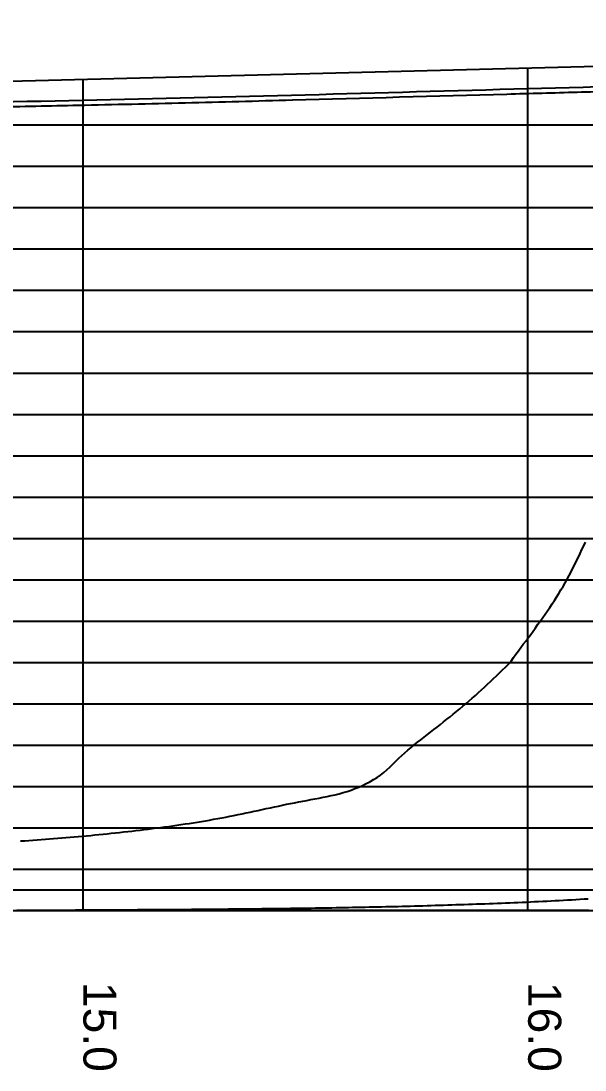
# Model space of a CAD drawing. Header units: millimetres. Extents: x 219888 to 472088, y 91183 to 209983.
# Drawn here: x 399836 to 413479, y 149890 to 175258 of the extents above; entities that cross this region are included whole.
import ezdxf

# ---------------------------------------------------------------- set-up
doc = ezdxf.new("R2010")
doc.units = ezdxf.units.MM
doc.layers.add('Buttocks', color=7, linetype='Continuous')
doc.layers.add('网格线和标注', color=7, linetype='Continuous')
doc.styles.get("Standard").update_dxf_attribs({"font": 'arial.ttf', "height": 600})

msp = doc.modelspace()

# ---------------------------------------------------------------- linework, layer by layer
at = {"layer": 'Buttocks', "color": 135}
for points in [[(399827.114, 155429.664), (399926.904, 155435.744), (400026.714, 155442.064), (400126.524, 155448.624), (400226.234, 155455.414), (400325.994, 155462.454), (400425.834, 155469.734), (400525.524, 155477.244), (400625.194, 155484.994), (400724.954, 155492.974), (400824.554, 155501.164), (400924.204, 155509.584), (401023.864, 155518.224), (401123.454, 155527.054), (401223.044, 155536.104), (401322.644, 155545.334), (401422.234, 155554.754), (401521.814, 155564.344), (401621.334, 155574.104), (401720.834, 155584.034), (401820.394, 155594.134), (401919.814, 155604.394), (402019.254, 155614.834), (402118.724, 155625.464), (402218.124, 155636.274), (402317.574, 155647.274), (402416.894, 155658.464), (402516.334, 155669.874), (402615.654, 155681.484), (402714.934, 155693.294), (402814.214, 155705.334), (402913.404, 155717.584), (403012.664, 155730.084), (403111.974, 155742.834), (403211.104, 155755.814), (403310.174, 155769.054), (403409.284, 155782.574), (403508.344, 155796.354), (403607.384, 155810.444), (403706.354, 155824.824), (403805.264, 155839.514), (403904.064, 155854.524), (404002.844, 155869.874), (404101.694, 155885.604), (404200.384, 155901.694), (404299.114, 155918.194), (404397.534, 155935.064), (404496.024, 155952.404), (404594.494, 155970.204), (404692.884, 155988.454), (404791.104, 156007.114), (404889.324, 156026.174), (404987.434, 156045.604), (405085.364, 156065.354), (405183.394, 156085.434), (405281.354, 156105.794), (405379.084, 156126.364), (405476.984, 156147.164), (405574.824, 156168.134), (405672.524, 156189.184), (405770.274, 156210.314), (405868.024, 156231.464), (405965.814, 156252.564), (406063.644, 156273.574), (406161.554, 156294.414), (406259.274, 156314.954), (406357.314, 156335.214), (406455.274, 156355.014), (406553.464, 156374.324), (406651.754, 156393.054), (406749.914, 156411.324), (406848.354, 156429.434), (406946.774, 156447.554), (407045.054, 156465.934), (407143.304, 156484.884), (407241.384, 156504.684), (407339.294, 156525.674), (407436.584, 156548.124), (407533.474, 156572.434), (407629.874, 156598.974), (407725.624, 156628.074), (407820.494, 156660.024), (407914.194, 156694.834), (408006.774, 156732.474), (408098.304, 156772.984), (408188.574, 156816.324), (408277.124, 156862.444), (408364.284, 156911.744), (408449.474, 156964.344), (408532.114, 157020.464), (408611.884, 157080.904), (408687.954, 157145.874), (408760.584, 157214.504), (408831.054, 157285.304), (408901.084, 157356.704), (408972.174, 157427.344), (409044.564, 157495.784), (409119.254, 157562.404), (409195.364, 157627.244), (409272.474, 157690.864), (409350.234, 157753.574), (409428.504, 157815.724), (409507.214, 157877.514), (409585.994, 157938.964), (409665.034, 158000.364), (409744.064, 158061.714), (409822.944, 158123.014), (409902.014, 158184.674), (409980.664, 158246.284), (410059.064, 158308.104), (410137.464, 158370.374), (410215.524, 158432.944), (410293.164, 158495.814), (410370.634, 158559.224), (410447.624, 158623.034), (410524.214, 158687.344), (410600.334, 158752.194), (410676.144, 158817.694), (410751.264, 158883.504), (410826.044, 158949.854), (410900.564, 159016.744), (410974.584, 159083.914), (411048.304, 159151.494), (411121.634, 159219.424), (411194.654, 159287.714), (411267.324, 159356.354), (411339.804, 159425.554), (411411.694, 159494.914), (411483.164, 159564.754), (411554.394, 159635.414), (411624.784, 159706.764), (411693.324, 159779.644), (411748.464, 159862.284), (411807.094, 159943.124), (411866.494, 160023.444), (411926.144, 160103.674), (411985.854, 160183.934), (412045.454, 160264.204), (412104.894, 160344.514), (412164.314, 160425.154), (412223.304, 160505.644), (412282.294, 160586.674), (412340.904, 160667.754), (412399.084, 160748.964), (412456.954, 160830.514), (412514.334, 160912.344), (412571.254, 160994.584), (412627.584, 161077.284), (412683.164, 161160.404), (412737.754, 161243.854), (412791.684, 161328.224), (412844.734, 161413.264), (412896.734, 161498.784), (412947.594, 161584.684), (412997.494, 161671.324), (413046.394, 161758.614), (413094.234, 161846.484), (413141.004, 161934.774), (413186.914, 162023.844), (413231.834, 162113.214), (413275.964, 162203.064), (413319.344, 162293.204), (413362.054, 162383.434), (413404.414, 162474.074), (413446.464, 162564.884), (413488.264, 162655.584)], [(413554.894, 154023.324), (413455.024, 154017.524), (413355.094, 154011.774), (413255.294, 154006.084), (413155.454, 154000.444), (413055.644, 153994.884), (412955.774, 153989.384), (412855.844, 153983.964), (412756.024, 153978.624), (412656.124, 153973.374), (412556.314, 153968.214), (412456.404, 153963.154), (412356.474, 153958.204), (412256.664, 153953.374), (412156.714, 153948.664), (412056.844, 153944.084), (411956.954, 153939.634), (411857.034, 153935.314), (411757.074, 153931.104), (411657.174, 153927.014), (411557.204, 153923.034), (411457.284, 153919.154), (411357.404, 153915.364), (411257.474, 153911.674), (411157.484, 153908.064), (411057.594, 153904.544), (410957.544, 153901.084), (410857.634, 153897.714), (410757.714, 153894.404), (410657.684, 153891.154), (410557.734, 153887.954), (410457.774, 153884.794), (410357.874, 153881.674), (410257.894, 153878.564), (410158.004, 153875.444), (410058.104, 153872.274), (409958.324, 153868.984), (409858.334, 153865.484), (409758.574, 153861.934), (409658.444, 153858.524), (409558.344, 153855.394), (409458.464, 153852.534), (409358.404, 153849.844), (409258.314, 153847.264), (409158.414, 153844.774), (409058.394, 153842.354), (408958.384, 153839.994), (408858.454, 153837.674), (408758.464, 153835.404), (408658.484, 153833.174), (408558.494, 153830.974), (408458.494, 153828.814), (408358.544, 153826.694), (408258.524, 153824.594), (408158.564, 153822.534), (408058.604, 153820.494), (407958.564, 153818.494), (407858.594, 153816.524), (407758.644, 153814.584), (407658.674, 153812.684), (407558.634, 153810.814), (407458.644, 153808.974), (407358.664, 153807.174), (407258.674, 153805.414), (407158.654, 153803.704), (407058.684, 153802.024), (406958.644, 153800.404), (406858.684, 153798.844), (406758.674, 153797.334), (406658.674, 153795.874), (406558.724, 153794.484), (406458.654, 153793.134), (406358.654, 153791.854), (406258.644, 153790.614), (406158.744, 153789.434), (406058.744, 153788.294), (405958.694, 153787.204), (405858.664, 153786.154), (405758.724, 153785.134), (405658.534, 153784.144), (405558.634, 153783.184), (405458.504, 153782.214), (405358.604, 153781.244), (405258.524, 153780.234), (405158.414, 153779.174), (405058.394, 153778.064), (404958.444, 153776.944), (404858.364, 153775.814), (404758.404, 153774.724), (404658.704, 153773.674), (404558.684, 153772.684), (404458.624, 153771.754), (404358.604, 153770.874), (404258.554, 153770.054), (404158.714, 153769.274), (404058.654, 153768.534), (403958.624, 153767.824), (403858.574, 153767.144), (403758.574, 153766.474), (403658.504, 153765.824), (403558.464, 153765.194), (403458.494, 153764.574), (403358.504, 153763.974), (403258.524, 153763.374), (403158.484, 153762.784), (403058.484, 153762.204), (402958.444, 153761.634), (402858.454, 153761.074), (402758.434, 153760.514), (402658.414, 153759.954), (402558.424, 153759.404), (402458.444, 153758.854), (402358.474, 153758.314), (402258.344, 153757.774), (402158.364, 153757.234), (402058.434, 153756.694), (401958.414, 153756.154), (401858.364, 153755.614), (401758.354, 153755.074), (401658.384, 153754.534), (401558.334, 153753.994), (401458.324, 153753.444), (401358.314, 153752.894), (401258.344, 153752.344), (401158.324, 153751.774), (401058.284, 153751.214), (400958.244, 153750.634), (400858.254, 153750.064), (400758.254, 153749.474), (400658.134, 153748.884), (400558.254, 153748.294), (400458.184, 153747.684), (400358.114, 153747.084), (400258.034, 153746.474), (400158.134, 153745.864), (400058.164, 153745.244), (399981.014, 153744.774), (399957.944, 153744.774), (399857.994, 153744.774), (399757.854, 153744.774)], [(413546.064, 153744.774), (413445.994, 153744.774), (413345.954, 153744.774), (413245.864, 153744.774), (413145.854, 153744.774), (413045.804, 153744.774), (412945.724, 153744.774), (412845.654, 153744.774), (412745.664, 153744.774), (412645.594, 153744.774), (412545.554, 153744.774), (412445.474, 153744.774), (412345.434, 153744.774), (412245.404, 153744.774), (412145.334, 153744.774), (412045.234, 153744.774), (411945.204, 153744.774), (411845.134, 153744.774), (411745.154, 153744.774), (411645.074, 153744.774), (411545.054, 153744.774), (411444.944, 153744.774), (411344.924, 153744.774), (411244.824, 153744.774), (411144.784, 153744.774), (411044.784, 153744.774), (410944.664, 153744.774), (410844.674, 153744.774), (410744.604, 153744.774), (410644.554, 153744.774), (410544.524, 153744.774), (410444.394, 153744.774), (410344.404, 153744.774), (410244.344, 153744.774), (410144.254, 153744.774), (410044.234, 153744.774), (409944.254, 153744.774), (409844.154, 153744.774), (409744.044, 153744.774), (409644.054, 153744.774), (409544.004, 153744.774), (409443.884, 153744.774), (409343.834, 153744.774), (409243.634, 153744.774), (409143.644, 153744.774), (409043.574, 153744.774), (408943.444, 153744.774), (408843.364, 153744.774), (408743.344, 153744.774), (408643.394, 153744.774), (408543.204, 153744.774), (408443.324, 153744.774), (408343.314, 153744.774), (408243.264, 153744.774), (408143.354, 153744.774), (408043.224, 153744.774), (407943.214, 153744.774), (407843.194, 153744.774), (407743.094, 153744.774), (407643.014, 153744.774), (407542.994, 153744.774), (407442.944, 153744.774), (407342.864, 153744.774), (407242.834, 153744.774), (407142.744, 153744.774), (407042.654, 153744.774), (406942.694, 153744.774), (406842.584, 153744.774), (406742.594, 153744.774), (406642.484, 153744.774), (406542.434, 153744.774), (406442.454, 153744.774), (406342.354, 153744.774), (406242.324, 153744.774), (406142.254, 153744.774), (406042.204, 153744.774), (405942.114, 153744.774), (405842.094, 153744.774), (405742.064, 153744.774), (405641.974, 153744.774), (405541.914, 153744.774), (405441.904, 153744.774), (405341.794, 153744.774), (405241.784, 153744.774), (405141.704, 153744.774), (405041.664, 153744.774), (404941.614, 153744.774), (404841.604, 153744.774), (404741.554, 153744.774), (404641.494, 153744.774), (404541.424, 153744.774), (404441.354, 153744.774), (404341.304, 153744.774), (404241.164, 153744.774), (404141.184, 153744.774), (404041.144, 153744.774), (403941.084, 153744.774), (403841.044, 153744.774), (403740.994, 153744.774), (403640.984, 153744.774), (403540.874, 153744.774), (403440.824, 153744.774), (403340.754, 153744.774), (403240.744, 153744.774), (403140.664, 153744.774), (403040.614, 153744.774), (402940.574, 153744.774), (402840.544, 153744.774), (402740.444, 153744.774), (402640.404, 153744.774), (402540.384, 153744.774), (402440.334, 153744.774), (402340.314, 153744.774), (402240.274, 153744.774), (402140.174, 153744.774), (402040.084, 153744.774), (401940.054, 153744.774), (401840.024, 153744.774), (401739.984, 153744.774), (401639.914, 153744.774), (401539.884, 153744.774), (401439.834, 153744.774), (401339.834, 153744.774), (401239.684, 153744.774), (401139.684, 153744.774), (401039.624, 153744.774), (400939.584, 153744.774), (400839.544, 153744.774), (400739.404, 153744.774), (400639.464, 153744.774), (400539.364, 153744.774), (400439.324, 153744.774), (400339.274, 153744.774), (400239.204, 153744.774), (400139.144, 153744.774), (400039.074, 153744.774), (399939.004, 153744.774), (399839.044, 153744.774), (399738.934, 153744.774)], [(413544.124, 153744.774), (413443.994, 153744.774), (413344.054, 153744.774), (413243.924, 153744.774), (413143.914, 153744.774), (413043.864, 153744.774), (412943.794, 153744.774), (412843.744, 153744.774), (412743.724, 153744.774), (412643.684, 153744.774), (412543.714, 153744.774), (412443.674, 153744.774), (412343.634, 153744.774), (412243.604, 153744.774), (412143.564, 153744.774), (412043.544, 153744.774), (411943.464, 153744.774), (411843.484, 153744.774), (411743.404, 153744.774), (411643.354, 153744.774), (411543.344, 153744.774), (411443.384, 153744.774), (411343.274, 153744.774), (411243.264, 153744.774), (411143.164, 153744.774), (411043.164, 153744.774), (410943.114, 153744.774), (410843.084, 153744.774), (410743.024, 153744.774), (410643.034, 153744.774), (410542.974, 153744.774), (410442.954, 153744.774), (410342.954, 153744.774), (410242.884, 153744.774), (410142.814, 153744.774), (410042.814, 153744.774), (409942.794, 153744.774), (409842.764, 153744.774), (409742.654, 153744.774), (409642.724, 153744.774), (409542.624, 153744.774), (409442.564, 153744.774), (409342.504, 153744.774), (409242.514, 153744.774), (409142.514, 153744.774), (409042.504, 153744.774), (408942.404, 153744.774), (408842.414, 153744.774), (408742.334, 153744.774), (408642.344, 153744.774), (408542.334, 153744.774), (408442.254, 153744.774), (408342.264, 153744.774), (408242.184, 153744.774), (408142.174, 153744.774), (408042.124, 153744.774), (407942.074, 153744.774), (407842.064, 153744.774), (407742.004, 153744.774), (407641.974, 153744.774), (407541.944, 153744.774), (407441.934, 153744.774), (407341.864, 153744.774), (407241.834, 153744.774), (407141.854, 153744.774), (407041.744, 153744.774), (406941.734, 153744.774), (406841.704, 153744.774), (406741.634, 153744.774), (406641.644, 153744.774), (406541.544, 153744.774), (406441.504, 153744.774), (406341.544, 153744.774), (406241.434, 153744.774), (406141.444, 153744.774), (406041.404, 153744.774), (405941.344, 153744.774), (405841.314, 153744.774), (405741.264, 153744.774), (405641.264, 153744.774), (405541.244, 153744.774), (405441.154, 153744.774), (405341.124, 153744.774), (405241.134, 153744.774), (405141.064, 153744.774), (405041.014, 153744.774), (404941.034, 153744.774), (404840.924, 153744.774), (404740.934, 153744.774), (404640.924, 153744.774), (404540.874, 153744.774), (404440.824, 153744.774), (404340.844, 153744.774), (404240.764, 153744.774), (404140.784, 153744.774), (404040.704, 153744.774), (403940.664, 153744.774), (403840.664, 153744.774), (403740.644, 153744.774), (403640.624, 153744.774), (403540.524, 153744.774), (403440.514, 153744.774), (403340.434, 153744.774), (403240.424, 153744.774), (403140.394, 153744.774), (403040.354, 153744.774), (402940.284, 153744.774), (402840.264, 153744.774), (402740.244, 153744.774), (402640.194, 153744.774), (402540.204, 153744.774), (402440.134, 153744.774), (402340.064, 153744.774), (402240.074, 153744.774), (402140.044, 153744.774), (402040.004, 153744.774), (401939.954, 153744.774), (401839.944, 153744.774), (401739.874, 153744.774), (401639.824, 153744.774), (401539.834, 153744.774), (401439.814, 153744.774), (401339.734, 153744.774), (401239.684, 153744.774), (401139.674, 153744.774), (401039.624, 153744.774), (400939.574, 153744.774), (400839.514, 153744.774), (400739.524, 153744.774), (400639.504, 153744.774), (400539.454, 153744.774), (400439.404, 153744.774), (400339.364, 153744.774), (400239.314, 153744.774), (400139.304, 153744.774), (400039.254, 153744.774), (399939.214, 153744.774), (399839.224, 153744.774), (399739.194, 153744.774)], [(413542.654, 153744.774), (413442.634, 153744.774), (413342.644, 153744.774), (413242.624, 153744.774), (413142.614, 153744.774), (413042.554, 153744.774), (412942.624, 153744.774), (412842.544, 153744.774), (412742.564, 153744.774), (412642.514, 153744.774), (412542.564, 153744.774), (412442.454, 153744.774), (412342.494, 153744.774), (412242.424, 153744.774), (412142.454, 153744.774), (412042.434, 153744.774), (411942.394, 153744.774), (411842.404, 153744.774), (411742.394, 153744.774), (411642.404, 153744.774), (411542.364, 153744.774), (411442.344, 153744.774), (411342.314, 153744.774), (411242.304, 153744.774), (411142.284, 153744.774), (411042.264, 153744.774), (410942.284, 153744.774), (410842.284, 153744.774), (410742.224, 153744.774), (410642.254, 153744.774), (410542.274, 153744.774), (410442.244, 153744.774), (410342.174, 153744.774), (410242.184, 153744.774), (410142.224, 153744.774), (410042.184, 153744.774), (409942.134, 153744.774), (409842.144, 153744.774), (409742.094, 153744.774), (409642.084, 153744.774), (409542.014, 153744.774), (409442.024, 153744.774), (409342.054, 153744.774), (409242.004, 153744.774), (409141.974, 153744.774), (409041.974, 153744.774), (408941.954, 153744.774), (408841.924, 153744.774), (408741.894, 153744.774), (408641.914, 153744.774), (408541.884, 153744.774), (408441.854, 153744.774), (408341.854, 153744.774), (408241.834, 153744.774), (408141.814, 153744.774), (408041.754, 153744.774), (407941.814, 153744.774), (407841.774, 153744.774), (407741.724, 153744.774), (407641.714, 153744.774), (407541.694, 153744.774), (407441.694, 153744.774), (407341.674, 153744.774), (407241.644, 153744.774), (407141.674, 153744.774), (407041.594, 153744.774), (406941.604, 153744.774), (406841.594, 153744.774), (406741.574, 153744.774), (406641.584, 153744.774), (406541.594, 153744.774), (406441.564, 153744.774), (406341.504, 153744.774), (406241.484, 153744.774), (406141.494, 153744.774), (406041.494, 153744.774), (405941.474, 153744.774), (405841.454, 153744.774), (405741.434, 153744.774), (405641.424, 153744.774), (405541.394, 153744.774), (405441.414, 153744.774), (405341.414, 153744.774), (405241.354, 153744.774), (405141.324, 153744.774), (405041.334, 153744.774), (404941.294, 153744.774), (404841.284, 153744.774), (404741.314, 153744.774), (404641.234, 153744.774), (404541.254, 153744.774), (404441.214, 153744.774), (404341.194, 153744.774), (404241.164, 153744.774), (404141.184, 153744.774), (404041.144, 153744.774), (403941.114, 153744.774), (403841.094, 153744.774), (403741.084, 153744.774), (403641.074, 153744.774), (403541.074, 153744.774), (403441.064, 153744.774), (403340.994, 153744.774), (403240.964, 153744.774), (403141.014, 153744.774), (403040.964, 153744.774), (402940.984, 153744.774), (402840.934, 153744.774), (402740.884, 153744.774), (402640.954, 153744.774), (402540.854, 153744.774), (402440.864, 153744.774), (402340.894, 153744.774), (402240.824, 153744.774), (402140.844, 153744.774), (402040.824, 153744.774), (401940.824, 153744.774), (401840.754, 153744.774), (401740.764, 153744.774), (401640.744, 153744.774), (401540.734, 153744.774), (401440.684, 153744.774), (401340.694, 153744.774), (401240.684, 153744.774), (401140.684, 153744.774), (401040.664, 153744.774), (400940.624, 153744.774), (400840.634, 153744.774), (400740.644, 153744.774), (400640.634, 153744.774), (400540.594, 153744.774), (400440.624, 153744.774), (400340.644, 153744.774), (400240.484, 153744.774), (400140.484, 153744.774), (400040.524, 153744.774), (399940.454, 153744.774), (399840.464, 153744.774), (399740.474, 153744.774)], [(413570.644, 153744.774), (413470.654, 153744.774), (413370.554, 153744.774), (413270.474, 153744.774), (413170.394, 153744.774), (413070.364, 153744.774), (412970.254, 153744.774), (412870.214, 153744.774), (412770.104, 153744.774), (412670.104, 153744.774), (412570.014, 153744.774), (412469.954, 153744.774), (412369.884, 153744.774), (412269.804, 153744.774), (412169.744, 153744.774), (412069.664, 153744.774), (411969.604, 153744.774), (411869.544, 153744.774), (411769.494, 153744.774), (411669.424, 153744.774), (411569.364, 153744.774), (411469.294, 153744.774), (411369.244, 153744.774), (411269.164, 153744.774), (411169.074, 153744.774), (411069.014, 153744.774), (410968.954, 153744.774), (410868.864, 153744.774), (410768.824, 153744.774), (410668.744, 153744.774), (410568.664, 153744.774), (410468.634, 153744.774), (410368.554, 153744.774), (410268.484, 153744.774), (410168.424, 153744.774), (410068.334, 153744.774), (409968.284, 153744.774), (409868.234, 153744.774), (409768.134, 153744.774), (409668.084, 153744.774), (409568.014, 153744.774), (409467.924, 153744.774), (409367.884, 153744.774), (409267.774, 153744.774), (409167.764, 153744.774), (409067.714, 153744.774), (408967.634, 153744.774), (408867.544, 153744.774), (408767.514, 153744.774), (408667.444, 153744.774), (408567.344, 153744.774), (408467.294, 153744.774), (408367.224, 153744.774), (408267.134, 153744.774), (408167.044, 153744.774), (408067.014, 153744.774), (407966.944, 153744.774), (407866.844, 153744.774), (407766.844, 153744.774), (407666.754, 153744.774), (407566.704, 153744.774), (407466.624, 153744.774), (407366.544, 153744.774), (407266.454, 153744.774), (407166.394, 153744.774), (407066.344, 153744.774), (406966.314, 153744.774), (406866.254, 153744.774), (406766.124, 153744.774), (406666.084, 153744.774), (406566.004, 153744.774), (406465.934, 153744.774), (406365.874, 153744.774), (406265.814, 153744.774), (406165.724, 153744.774), (406065.664, 153744.774), (405965.604, 153744.774), (405865.554, 153744.774), (405765.494, 153744.774), (405665.414, 153744.774), (405565.344, 153744.774), (405465.294, 153744.774), (405365.184, 153744.774), (405265.144, 153744.774), (405165.114, 153744.774), (405065.014, 153744.774), (404964.944, 153744.774), (404864.864, 153744.774), (404764.824, 153744.774), (404664.744, 153744.774), (404564.694, 153744.774), (404464.654, 153744.774), (404364.574, 153744.774), (404264.494, 153744.774), (404164.424, 153744.774), (404064.344, 153744.774), (403964.324, 153744.774), (403864.224, 153744.774), (403764.174, 153744.774), (403664.084, 153744.774), (403564.004, 153744.774), (403463.954, 153744.774), (403363.904, 153744.774), (403263.804, 153744.774), (403163.764, 153744.774), (403063.684, 153744.774), (402963.634, 153744.774), (402863.584, 153744.774), (402763.534, 153744.774), (402663.384, 153744.774), (402563.364, 153744.774), (402463.254, 153744.774), (402363.234, 153744.774), (402263.134, 153744.774), (402163.094, 153744.774), (402063.064, 153744.774), (401962.974, 153744.774), (401862.944, 153744.774), (401762.884, 153744.774), (401662.824, 153744.774), (401562.784, 153744.774), (401462.644, 153744.774), (401362.624, 153744.774), (401262.504, 153744.774), (401162.514, 153744.774), (401062.434, 153744.774), (400962.354, 153744.774), (400862.314, 153744.774), (400762.244, 153744.774), (400662.214, 153744.774), (400562.144, 153744.774), (400462.094, 153744.774), (400362.074, 153744.774), (400261.864, 153744.774), (400161.764, 153744.774), (400061.714, 153744.774), (399961.664, 153744.774), (399861.594, 153744.774), (399761.544, 153744.774)], [(413502.744, 153744.774), (413402.674, 153744.774), (413302.664, 153744.774), (413202.584, 153744.774), (413102.504, 153744.774), (413002.434, 153744.774), (412902.384, 153744.774), (412802.314, 153744.774), (412702.254, 153744.774), (412602.184, 153744.774), (412502.174, 153744.774), (412402.094, 153744.774), (412302.074, 153744.774), (412201.994, 153744.774), (412101.924, 153744.774), (412001.874, 153744.774), (411901.824, 153744.774), (411801.734, 153744.774), (411701.684, 153744.774), (411601.614, 153744.774), (411501.594, 153744.774), (411401.534, 153744.774), (411301.464, 153744.774), (411201.414, 153744.774), (411101.284, 153744.774), (411001.244, 153744.774), (410901.214, 153744.774), (410801.144, 153744.774), (410701.074, 153744.774), (410601.024, 153744.774), (410500.984, 153744.774), (410400.904, 153744.774), (410300.854, 153744.774), (410200.804, 153744.774), (410100.734, 153744.774), (410000.684, 153744.774), (409900.644, 153744.774), (409800.544, 153744.774), (409700.514, 153744.774), (409600.454, 153744.774), (409500.424, 153744.774), (409400.314, 153744.774), (409300.244, 153744.774), (409200.224, 153744.774), (409100.184, 153744.774), (409000.104, 153744.774), (408900.034, 153744.774), (408799.984, 153744.774), (408699.914, 153744.774), (408599.814, 153744.774), (408499.784, 153744.774), (408399.764, 153744.774), (408299.674, 153744.774), (408199.624, 153744.774), (408099.484, 153744.774), (407999.464, 153744.774), (407899.394, 153744.774), (407799.384, 153744.774), (407699.264, 153744.774), (407599.194, 153744.774), (407499.204, 153744.774), (407399.104, 153744.774), (407299.094, 153744.774), (407199.044, 153744.774), (407098.964, 153744.774), (406998.884, 153744.774), (406898.814, 153744.774), (406798.764, 153744.774), (406698.724, 153744.774), (406598.674, 153744.774), (406498.604, 153744.774), (406398.524, 153744.774), (406298.444, 153744.774), (406198.424, 153744.774), (406098.354, 153744.774), (405998.254, 153744.774), (405898.204, 153744.774), (405798.164, 153744.774), (405698.104, 153744.774), (405598.064, 153744.774), (405497.954, 153744.774), (405397.914, 153744.774), (405297.874, 153744.774), (405197.824, 153744.774), (405097.754, 153744.774), (404997.694, 153744.774), (404897.624, 153744.774), (404797.524, 153744.774), (404697.494, 153744.774), (404597.484, 153744.774), (404497.374, 153744.774), (404397.314, 153744.774), (404297.254, 153744.774), (404197.234, 153744.774), (404097.164, 153744.774), (403997.114, 153744.774), (403897.044, 153744.774), (403797.004, 153744.774), (403696.914, 153744.774), (403596.884, 153744.774), (403496.804, 153744.774), (403396.734, 153744.774), (403296.674, 153744.774), (403196.634, 153744.774), (403096.564, 153744.774), (402996.514, 153744.774), (402896.484, 153744.774), (402796.414, 153744.774), (402696.344, 153744.774), (402596.304, 153744.774), (402496.244, 153744.774), (402396.174, 153744.774), (402296.094, 153744.774), (402196.054, 153744.774), (402096.014, 153744.774), (401995.934, 153744.774), (401895.884, 153744.774), (401795.804, 153744.774), (401695.734, 153744.774), (401595.694, 153744.774), (401495.644, 153744.774), (401395.614, 153744.774), (401295.524, 153744.774), (401195.494, 153744.774), (401095.434, 153744.774), (400995.374, 153744.774), (400895.334, 153744.774), (400795.264, 153744.774), (400695.124, 153744.774), (400595.074, 153744.774), (400495.034, 153744.774), (400394.984, 153744.774), (400294.914, 153744.774), (400194.854, 153744.774), (400094.814, 153744.774), (399994.794, 153744.774), (399894.754, 153744.774), (399794.674, 153744.774)], [(413516.414, 153744.774), (413416.394, 153744.774), (413316.384, 153744.774), (413216.354, 153744.774), (413116.354, 153744.774), (413016.274, 153744.774), (412916.284, 153744.774), (412816.294, 153744.774), (412716.274, 153744.774), (412616.254, 153744.774), (412516.274, 153744.774), (412416.194, 153744.774), (412316.174, 153744.774), (412216.194, 153744.774), (412116.194, 153744.774), (412016.154, 153744.774), (411916.144, 153744.774), (411816.114, 153744.774), (411716.134, 153744.774), (411616.144, 153744.774), (411516.104, 153744.774), (411416.054, 153744.774), (411316.034, 153744.774), (411216.064, 153744.774), (411116.054, 153744.774), (411016.014, 153744.774), (410915.994, 153744.774), (410815.944, 153744.774), (410715.934, 153744.774), (410615.944, 153744.774), (410515.954, 153744.774), (410415.884, 153744.774), (410315.864, 153744.774), (410215.874, 153744.774), (410115.854, 153744.774), (410015.844, 153744.774), (409915.814, 153744.774), (409815.824, 153744.774), (409715.704, 153744.774), (409615.744, 153744.774), (409515.774, 153744.774), (409415.734, 153744.774), (409315.714, 153744.774), (409215.704, 153744.774), (409115.684, 153744.774), (409015.694, 153744.774), (408915.674, 153744.774), (408815.594, 153744.774), (408715.664, 153744.774), (408615.614, 153744.774), (408515.594, 153744.774), (408415.624, 153744.774), (408315.594, 153744.774), (408215.574, 153744.774), (408115.564, 153744.774), (408015.524, 153744.774), (407915.524, 153744.774), (407815.504, 153744.774), (407715.444, 153744.774), (407615.474, 153744.774), (407515.434, 153744.774), (407415.414, 153744.774), (407315.424, 153744.774), (407215.434, 153744.774), (407115.384, 153744.774), (407015.334, 153744.774), (406915.334, 153744.774), (406815.314, 153744.774), (406715.374, 153744.774), (406615.354, 153744.774), (406515.254, 153744.774), (406415.244, 153744.774), (406315.274, 153744.774), (406215.254, 153744.774), (406115.194, 153744.774), (406015.174, 153744.774), (405915.184, 153744.774), (405815.184, 153744.774), (405715.174, 153744.774), (405615.164, 153744.774), (405515.174, 153744.774), (405415.114, 153744.774), (405315.164, 153744.774), (405215.084, 153744.774), (405115.094, 153744.774), (405015.054, 153744.774), (404915.064, 153744.774), (404815.024, 153744.774), (404715.024, 153744.774), (404614.984, 153744.774), (404514.964, 153744.774), (404414.984, 153744.774), (404314.954, 153744.774), (404214.914, 153744.774), (404114.944, 153744.774), (404014.884, 153744.774), (403914.894, 153744.774), (403814.844, 153744.774), (403714.804, 153744.774), (403614.834, 153744.774), (403514.794, 153744.774), (403414.764, 153744.774), (403314.754, 153744.774), (403214.774, 153744.774), (403114.724, 153744.774), (403014.734, 153744.774), (402914.664, 153744.774), (402814.704, 153744.774), (402714.684, 153744.774), (402614.614, 153744.774), (402514.674, 153744.774), (402414.654, 153744.774), (402314.604, 153744.774), (402214.594, 153744.774), (402114.554, 153744.774), (402014.594, 153744.774), (401914.564, 153744.774), (401814.554, 153744.774), (401714.584, 153744.774), (401614.554, 153744.774), (401514.474, 153744.774), (401414.474, 153744.774), (401314.464, 153744.774), (401214.484, 153744.774), (401114.424, 153744.774), (401014.434, 153744.774), (400914.374, 153744.774), (400814.404, 153744.774), (400714.354, 153744.774), (400614.344, 153744.774), (400514.354, 153744.774), (400414.344, 153744.774), (400314.314, 153744.774), (400214.334, 153744.774), (400114.284, 153744.774), (400014.244, 153744.774), (399914.254, 153744.774), (399814.204, 153744.774)], [(399821.234, 153744.774), (399921.194, 153744.774), (400021.194, 153744.774), (400121.304, 153744.774), (400221.234, 153744.774), (400321.344, 153744.774), (400421.354, 153744.774), (400521.314, 153744.774), (400621.404, 153744.774), (400721.334, 153744.774), (400821.404, 153744.774), (400921.334, 153744.774), (401021.344, 153744.774), (401121.424, 153744.774), (401221.324, 153744.774), (401321.394, 153744.774), (401421.334, 153744.774), (401521.374, 153744.774), (401621.444, 153744.774), (401721.384, 153744.774), (401821.454, 153744.774), (401921.474, 153744.774), (402021.404, 153744.774), (402121.404, 153744.774), (402221.404, 153744.774), (402321.404, 153744.774), (402421.514, 153744.774), (402521.374, 153744.774), (402621.504, 153744.774), (402721.444, 153744.774), (402821.494, 153744.774), (402921.474, 153744.774), (403021.464, 153744.774), (403121.474, 153744.774), (403221.524, 153744.774), (403321.604, 153744.774), (403421.564, 153744.774), (403521.494, 153744.774), (403621.604, 153744.774), (403721.534, 153744.774), (403821.514, 153744.774), (403921.584, 153744.774), (404021.554, 153744.774), (404121.564, 153744.774), (404221.694, 153744.774), (404321.574, 153744.774), (404421.584, 153744.774), (404521.554, 153744.774), (404621.654, 153744.774), (404721.724, 153744.774), (404821.584, 153744.774), (404921.674, 153744.774), (405021.674, 153744.774), (405121.714, 153744.774), (405221.664, 153744.774), (405321.684, 153744.774), (405421.734, 153744.774), (405521.704, 153744.774), (405621.734, 153744.774), (405721.694, 153744.774), (405821.634, 153744.774), (405921.624, 153744.774), (406021.724, 153744.774), (406121.694, 153744.774), (406221.734, 153744.774), (406321.744, 153744.774), (406421.854, 153744.774), (406521.704, 153744.774), (406621.764, 153744.774), (406721.784, 153744.774), (406821.834, 153744.774), (406921.824, 153744.774), (407021.864, 153744.774), (407121.804, 153744.774), (407221.814, 153744.774), (407321.744, 153744.774), (407421.884, 153744.774), (407521.864, 153744.774), (407621.914, 153744.774), (407721.784, 153744.774), (407821.914, 153744.774), (407921.844, 153744.774), (408021.954, 153744.774), (408121.834, 153744.774), (408221.874, 153744.774), (408321.944, 153744.774), (408421.904, 153744.774), (408521.934, 153744.774), (408621.924, 153744.774), (408721.954, 153744.774), (408821.954, 153744.774), (408921.944, 153744.774), (409021.934, 153744.774), (409121.944, 153744.774), (409221.934, 153744.774), (409321.974, 153744.774), (409421.974, 153744.774), (409521.924, 153744.774), (409621.924, 153744.774), (409721.984, 153744.774), (409822.004, 153744.774), (409921.994, 153744.774), (410022.104, 153744.774), (410122.024, 153744.774), (410222.044, 153744.774), (410322.014, 153744.774), (410422.094, 153744.774), (410522.014, 153744.774), (410622.004, 153744.774), (410722.014, 153744.774), (410822.034, 153744.774), (410922.144, 153744.774), (411022.154, 153744.774), (411122.054, 153744.774), (411222.114, 153744.774), (411322.214, 153744.774), (411422.094, 153744.774), (411522.044, 153744.774), (411622.174, 153744.774), (411722.074, 153744.774), (411822.204, 153744.774), (411922.034, 153744.774), (412022.164, 153744.774), (412122.094, 153744.774), (412222.234, 153744.774), (412322.124, 153744.774), (412422.194, 153744.774), (412522.214, 153744.774), (412622.144, 153744.774), (412722.274, 153744.774), (412822.204, 153744.774), (412922.314, 153744.774), (413022.274, 153744.774), (413122.234, 153744.774), (413222.204, 153744.774), (413322.204, 153744.774), (413422.294, 153744.774), (413522.214, 153744.774)]]:
    msp.add_lwpolyline(points, dxfattribs=at)
at = {"layer": '网格线和标注', "color": 0}
for p, q in [((396028.253, 173709.61), (456615.644, 175257.544)), ((373725.883, 154244.774), (458092.724, 154244.774))]:
    msp.add_line(p, q, dxfattribs=at)
at = {"layer": '网格线和标注'}
for p, q in [((412090.694, 174119.986), (412090.694, 153744.774)), ((401332.194, 173845.119), (401332.194, 153744.774)), ((373725.883, 172744.774), (458092.724, 172744.774)), ((373725.883, 171744.774), (458092.724, 171744.774)), ((373725.883, 170744.774), (458092.724, 170744.774)), ((373725.883, 169744.774), (458092.724, 169744.774)), ((373725.883, 168744.774), (458092.724, 168744.774)), ((373725.883, 167744.774), (458092.724, 167744.774)), ((373725.883, 166744.774), (458092.724, 166744.774)), ((373725.883, 165744.774), (458092.724, 165744.774)), ((373725.883, 164744.774), (458092.724, 164744.774)), ((373725.883, 163744.774), (458092.724, 163744.774)), ((373725.883, 162744.774), (458092.724, 162744.774)), ((373725.883, 161744.774), (458092.724, 161744.774)), ((373725.883, 160744.774), (458092.724, 160744.774)), ((373725.883, 159744.774), (458092.724, 159744.774)), ((373725.883, 158744.774), (458092.724, 158744.774)), ((373725.883, 157744.774), (458092.724, 157744.774)), ((373725.883, 156744.774), (458092.724, 156744.774)), ((373725.883, 155744.774), (458092.724, 155744.774)), ((373725.883, 154744.774), (458092.724, 154744.774))]:
    msp.add_line(p, q, dxfattribs=at)
at = {"layer": '网格线和标注', "color": 1}
msp.add_line((373725.883, 153744.774), (458092.724, 153744.774), dxfattribs=at)
msp.add_spline([(373725.883, 173202.774), (379815.194, 173202.774), (390573.694, 173202.774), (401332.194, 173341.774), (412090.694, 173623.774), (422849.194, 173905.774), (428228.444, 174049.774), (433607.694, 174219.774), (438986.944, 174432.774)], degree=3, dxfattribs=at)
at = {"layer": '网格线和标注', "color": 0}
msp.add_open_spline([(373725.941, 173084.774), (375281.015, 173085.545), (376836.055, 173086.315), (378737.922, 173085.598), (379084.781, 173085.4), (379722.784, 173084.883), (380013.928, 173084.585), (380596.225, 173083.881), (380887.376, 173083.479), (381760.838, 173082.184), (382343.158, 173081.202), (384090.15, 173078.402), (385254.856, 173076.728), (386891.888, 173076.522), (387364.178, 173076.714), (388781.068, 173078.308), (389725.69, 173080.732), (391614.981, 173089.718), (392559.624, 173096.259), (395393.505, 173122.073), (397282.698, 173147.535), (399853.568, 173193.594), (400535.387, 173206.901), (402081.508, 173239.569), (402945.772, 173259.617), (404674.186, 173302.216), (405538.338, 173324.765), (408130.668, 173394.545), (409858.722, 173443.909), (411870.733, 173499.678), (412154.751, 173507.508), (412722.791, 173523.065), (413006.814, 173530.794), (413858.885, 173553.85), (414426.94, 173569.046), (416131.123, 173614.229), (417267.269, 173643.813), (418999.785, 173688.599), (419596.143, 173703.956), (420751.504, 173733.685), (421310.505, 173748.058), (422272.482, 173772.841), (422675.456, 173783.236), (423481.409, 173804.088), (423884.388, 173814.548), (425093.331, 173846.145), (425899.301, 173867.498), (427249.378, 173904.27), (427793.484, 173919.362), (428881.694, 173950.283), (429425.801, 173966.116), (431058.108, 174015.22), (432146.294, 174050.096), (433449.231, 174095.98), (433664.06, 174103.682), (434093.7, 174119.361), (434308.513, 174127.332), (434952.927, 174151.597), (435382.508, 174168.238), (436671.175, 174219.152), (437530.189, 174254.416), (438590.042, 174298.236), (438790.935, 174306.555), (438991.826, 174314.875)], degree=3, knots=[0, 0, 0, 0, 4665.225260266, 4665.225260266, 5705.851154323, 5705.851154323, 6579.335441736, 6579.335441736, 7452.819729149, 7452.819729149, 9199.788303976, 9199.788303976, 12693.72545363, 12693.72545363, 14110.447758609, 14110.447758609, 16943.892368567, 16943.892368567, 19777.336978525, 19777.336978525, 25444.226198441, 25444.226198441, 27489.677346974, 27489.677346974, 30082.748562469, 30082.748562469, 32675.819777963, 32675.819777963, 37861.962208953, 37861.962208953, 38714.380203789, 38714.380203789, 39566.798198625, 39566.798198625, 41271.634188297, 41271.634188297, 44681.306167641, 44681.306167641, 46470.990073018, 46470.990073018, 48148.547013683, 48148.547013683, 49357.862097111, 49357.862097111, 50567.177180539, 50567.177180539, 52985.807347395, 52985.807347395, 54618.611992724, 54618.611992724, 56251.416638053, 56251.416638053, 59517.025928711, 59517.025928711, 60161.771768849, 60161.771768849, 60806.517608986, 60806.517608986, 62096.009289261, 62096.009289261, 64674.99264981, 64674.99264981, 65278.177396037, 65278.177396037, 65278.177396037, 65278.177396037], dxfattribs=at)

# ---------------------------------------------------------------- texts
at = {"layer": '网格线和标注'}
for s, p in [('15.0', (401345.836, 152021.253)), ('16.0', (412104.336, 152021.253))]:
    msp.add_text(s, height=800, rotation=270, dxfattribs=at).set_placement(p)

doc.saveas('drawing.dxf')
